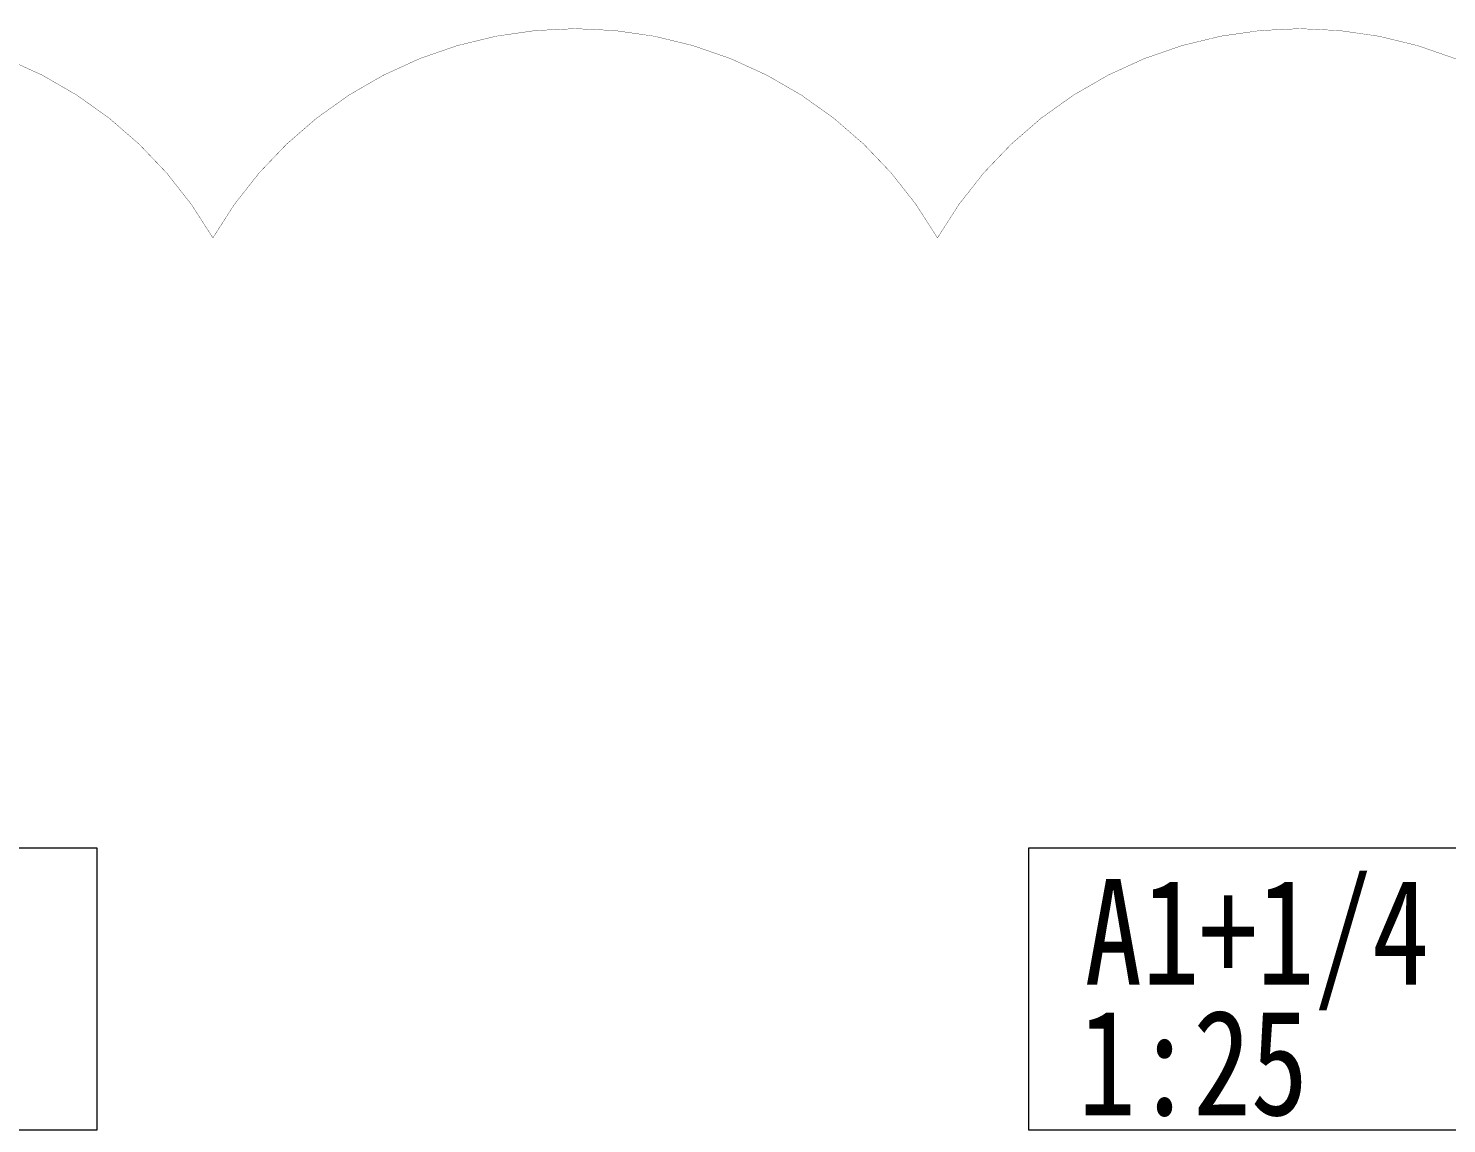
# Model space of a CAD drawing. Extents: x -668857 to 154266, y -275694 to 291306.
# Drawn here: x 67167 to 89767, y 167313 to 184761 of the extents above; entities that cross this region are included whole.
import ezdxf

# ---------------------------------------------------------------- set-up
doc = ezdxf.new("R2010")
doc.units = 0
doc.header["$LTSCALE"] = 1000
doc.layers.add('图框', color=9, linetype='CONTINUOUS', lineweight=18)
doc.layers.add('审图修改', color=2, linetype='CONTINUOUS', plot=False)
doc.styles.add('黑体', font='simhei.ttf')

msp = doc.modelspace()

# ---------------------------------------------------------------- linework, layer by layer
at = {"layer": '图框', "color": 2}
for points in [[(68257.01, 167207.06), (60507.01, 167207.06), (60507.01, 171707.06), (68257.01, 171707.06)], [(90857.01, 167207.06), (83107.01, 167207.06), (83107.01, 171707.06), (90857.01, 171707.06)]]:
    msp.add_lwpolyline(points, close=True, dxfattribs=at)
at = {"layer": '审图修改', "const_width": 5}
msp.add_lwpolyline([(58560.52, 181423.83, -0.57735027), (70106.77, 181423.83, -0.57735027), (81653.03, 181423.83, -0.57735027), (93199.28, 181423.83, -0.57735027), (104745.54, 181423.83, -0.57735027), (116291.79, 181423.83, -0.57735027), (127838.05, 181423.83, -0.57735027), (139384.3, 181423.83, -0.57735027), (150930.56, 181423.83, -0.57735027), (150930.56, 169877.57, -0.57735027), (150930.56, 158331.32, -0.57735027), (150930.56, 146785.06, -0.57735027), (150930.56, 135238.81, -0.57735027), (150930.56, 123692.55, -0.57735027), (139384.3, 123692.55, -0.57735027), (127838.05, 123692.55, -0.57735027), (116291.79, 123692.55, -0.57735027), (104745.54, 123692.55, -0.57735027), (93199.28, 123692.55, -0.57735027), (81653.03, 123692.55, -0.57735027), (70106.77, 123692.55, -0.57735027), (58560.52, 123692.55, -0.57735027)], format="xyb", dxfattribs=at)

# ---------------------------------------------------------------- texts
at = {"layer": '图框', "color": 2, "style": '黑体', "width": 0.8}
for s, p in [('A1+1/4', (83997.4, 169527.75)), ('1:25', (83897.8, 167446.23))]:
    msp.add_text(s, height=1682.363, dxfattribs=at).set_placement(p)

doc.saveas('drawing.dxf')
